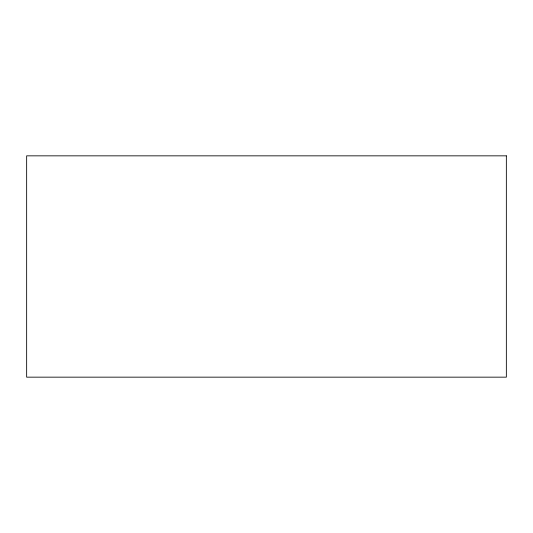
<?xml version="1.0" encoding="UTF-8"?>
<svg xmlns="http://www.w3.org/2000/svg" width="533" height="533" viewBox="0 0 533 533"><rect width="100%" height="100%" fill="white"/><g stroke="black" fill="none" stroke-linecap="round" stroke-linejoin="round"><path stroke-width="0.8" d="M506.35 155.843L26.65 155.843L26.65 377.157L506.35 377.157L506.35 155.843"/></g></svg>
